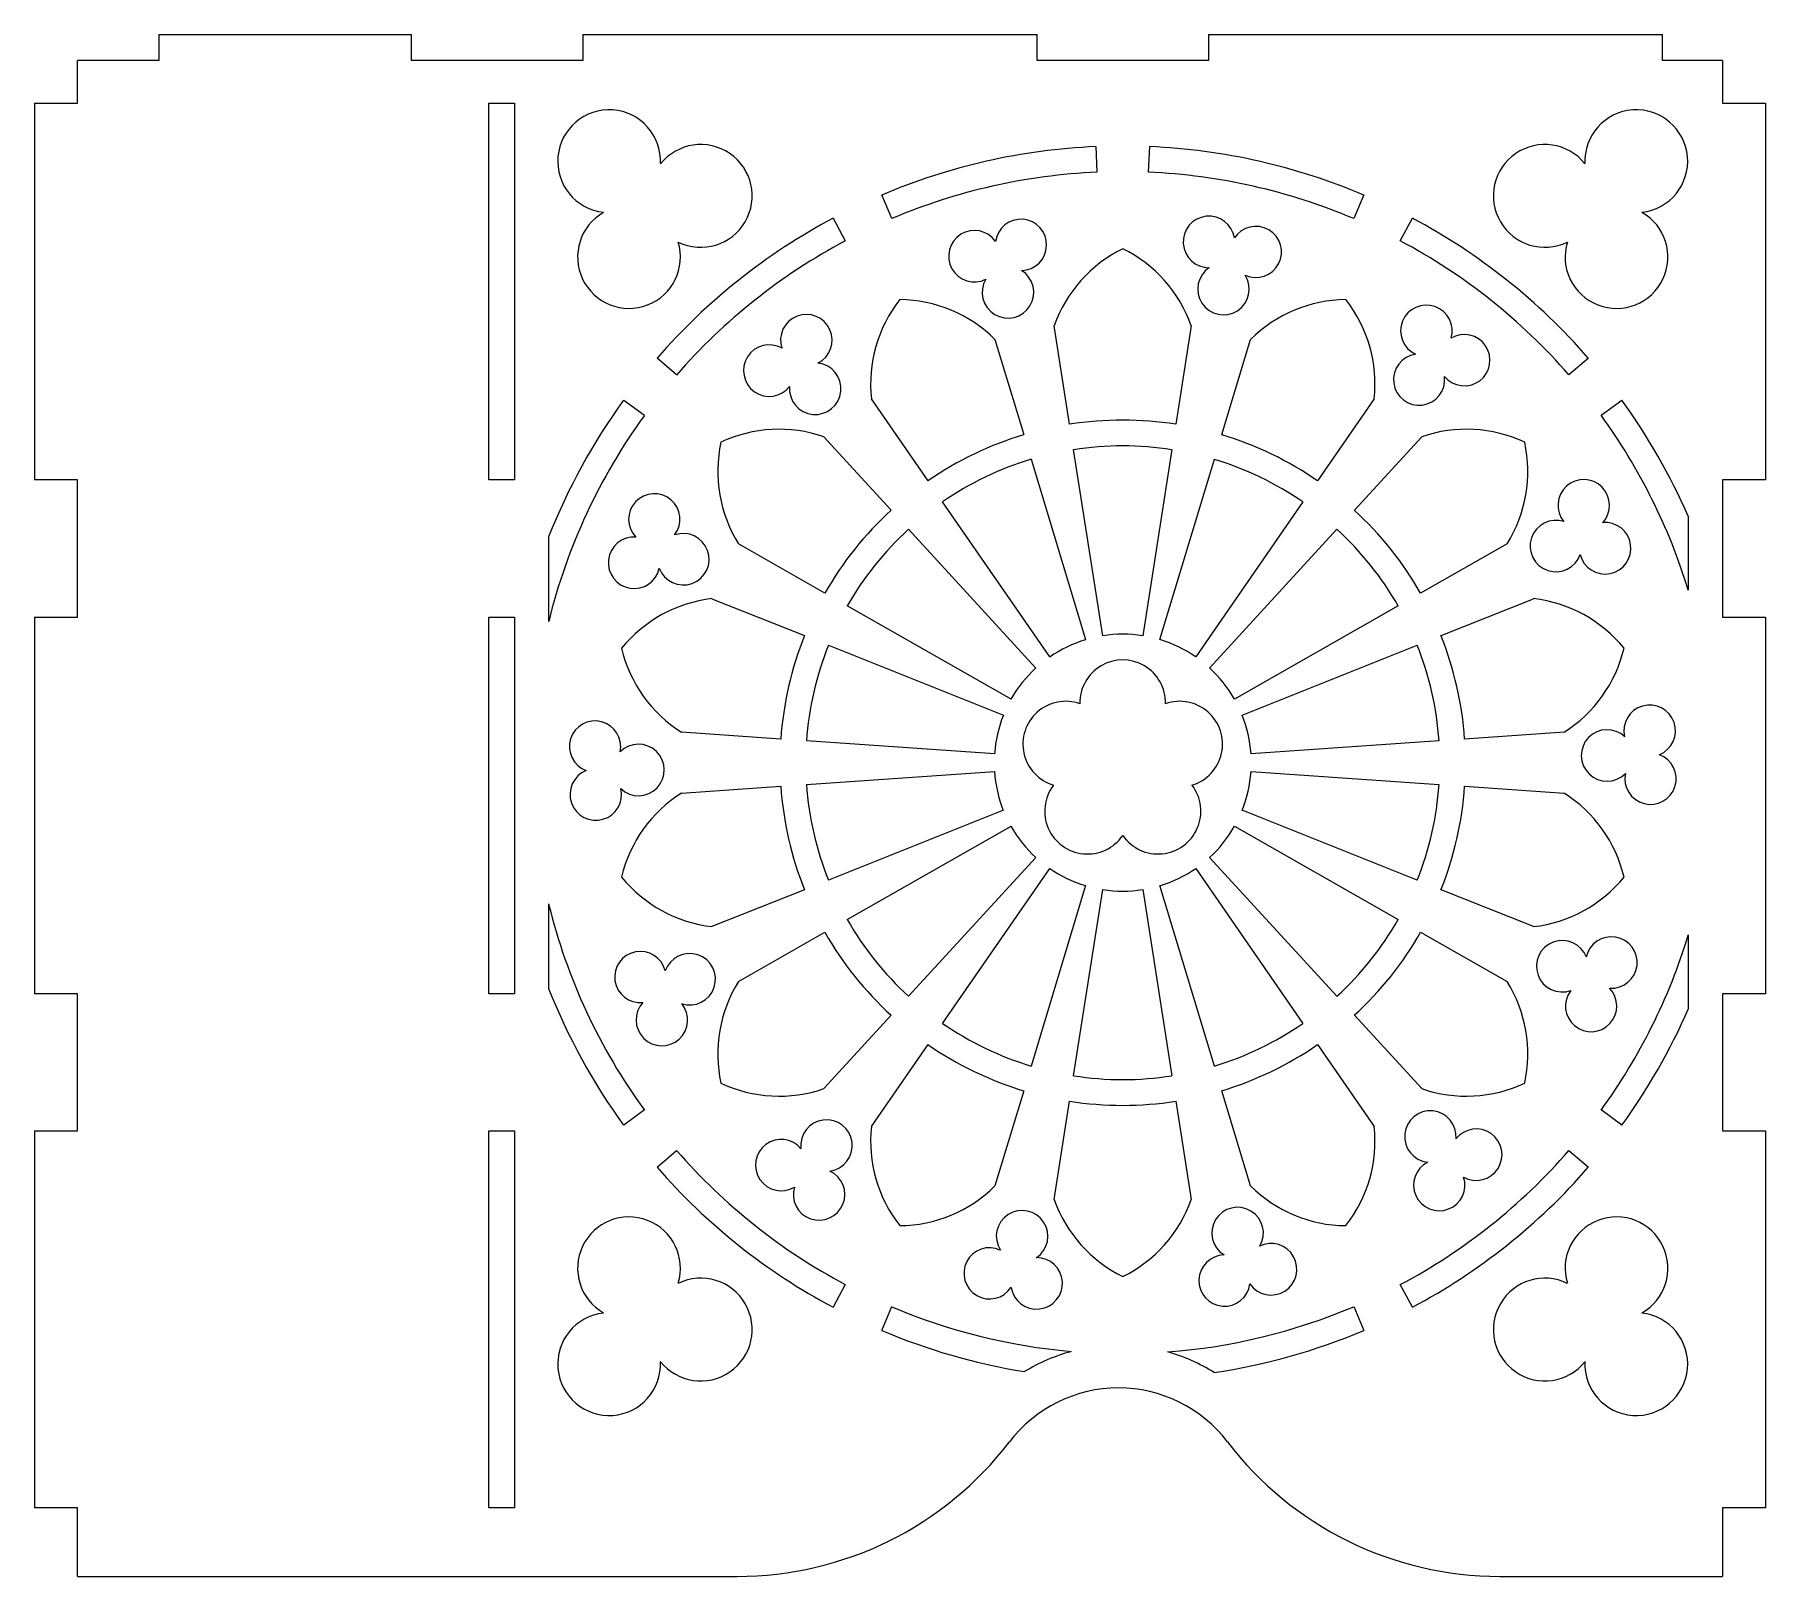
# Model space of a CAD drawing. Header units: inches. Extents: x 4.3 to 16.9, y 2.6 to 13.9.
import ezdxf

# ---------------------------------------------------------------- set-up
doc = ezdxf.new("R2010")
doc.units = ezdxf.units.IN
doc.header["$MEASUREMENT"] = 0

msp = doc.modelspace()

# ---------------------------------------------------------------- linework, layer by layer
at = {"color": 7, "linetype": 'Continuous', "lineweight": 15}
for p, q in [((5.185, 13.851), (5.185, 13.663)), ((5.185, 13.851), (7.029, 13.851)), ((7.029, 13.663), (7.029, 13.851)), ((8.279, 13.851), (8.279, 13.663)), ((8.279, 13.851), (11.591, 13.851)), ((11.591, 13.663), (11.591, 13.851)), ((12.841, 13.851), (12.841, 13.663)), ((12.841, 13.851), (16.154, 13.851)), ((16.154, 13.663), (16.154, 13.851)), ((4.591, 13.351), (4.591, 13.663)), ((5.185, 13.663), (4.591, 13.663)), ((8.279, 13.663), (7.029, 13.663)), ((12.841, 13.663), (11.591, 13.663)), ((16.591, 13.663), (16.154, 13.663)), ((16.591, 13.663), (16.591, 13.351)), ((4.279, 13.351), (4.591, 13.351)), ((4.279, 13.351), (4.279, 10.601)), ((7.591, 13.351), (7.779, 13.351)), ((7.591, 10.601), (7.591, 13.351)), ((7.779, 13.351), (7.779, 10.601)), ((16.591, 13.351), (16.904, 13.351)), ((16.904, 13.351), (16.904, 10.601)), ((12.02, 13.034), (12.028, 12.847)), ((12.404, 12.847), (12.413, 13.034)), ((10.531, 12.508), (10.458, 12.681)), ((13.975, 12.681), (13.901, 12.508)), ((10.104, 12.512), (10.192, 12.346)), ((14.241, 12.346), (14.329, 12.512)), ((11.284, 11.627), (11.494, 10.932)), ((11.829, 11.008), (11.716, 11.726)), ((12.716, 11.726), (12.604, 11.008)), ((12.939, 10.932), (13.149, 11.627)), ((8.962, 11.368), (8.82, 11.491)), ((15.613, 11.491), (15.471, 11.368)), ((8.576, 11.183), (8.728, 11.073)), ((10.796, 10.595), (10.383, 11.193)), ((14.05, 11.193), (13.637, 10.595)), ((15.705, 11.073), (15.857, 11.183)), ((10.036, 10.917), (10.527, 10.381)), ((13.906, 10.381), (14.397, 10.917)), ((11.548, 10.752), (11.945, 9.436)), ((12.071, 9.465), (11.858, 10.823)), ((12.575, 10.823), (12.362, 9.465)), ((12.487, 9.436), (12.885, 10.752)), ((4.591, 10.601), (4.279, 10.601)), ((4.591, 9.601), (4.591, 10.601)), ((7.779, 10.601), (7.591, 10.601)), ((16.904, 10.601), (16.591, 10.601)), ((16.591, 10.601), (16.591, 9.601)), ((11.684, 9.31), (10.902, 10.441)), ((13.53, 10.441), (12.749, 9.31)), ((10.654, 10.243), (11.583, 9.229)), ((12.85, 9.229), (13.779, 10.243)), ((16.341, 10.337), (16.341, 9.796)), ((8.029, 9.569), (8.029, 10.186)), ((10.044, 9.775), (9.413, 10.135)), ((15.02, 10.135), (14.389, 9.775)), ((9.22, 9.735), (9.895, 9.466)), ((14.538, 9.466), (15.213, 9.735)), ((4.279, 9.601), (4.591, 9.601)), ((4.279, 9.601), (4.279, 6.851)), ((7.591, 9.601), (7.779, 9.601)), ((7.591, 6.851), (7.591, 9.601)), ((7.779, 9.601), (7.779, 6.851)), ((11.402, 9.002), (10.207, 9.683)), ((14.226, 9.683), (13.031, 9.002)), ((16.591, 9.601), (16.904, 9.601)), ((16.904, 9.601), (16.904, 6.851)), ((10.069, 9.396), (11.346, 8.886)), ((13.087, 8.886), (14.364, 9.396)), ((9.722, 8.71), (8.998, 8.76)), ((15.435, 8.76), (14.71, 8.71)), ((11.281, 8.603), (9.909, 8.697)), ((14.523, 8.697), (13.152, 8.603)), ((9.909, 8.379), (11.281, 8.474)), ((13.152, 8.474), (14.523, 8.379)), ((8.998, 8.317), (9.722, 8.366)), ((14.71, 8.366), (15.435, 8.317)), ((11.346, 8.191), (10.069, 7.681)), ((14.364, 7.681), (13.087, 8.191)), ((10.207, 7.394), (11.402, 8.074)), ((13.031, 8.074), (14.226, 7.394)), ((11.583, 7.847), (10.654, 6.834)), ((13.779, 6.834), (12.85, 7.847)), ((10.902, 6.635), (11.684, 7.767)), ((12.749, 7.767), (13.53, 6.635)), ((9.895, 7.611), (9.22, 7.342)), ((11.945, 7.641), (11.548, 6.325)), ((11.858, 6.254), (12.071, 7.612)), ((12.362, 7.612), (12.575, 6.254)), ((12.885, 6.325), (12.487, 7.641)), ((15.213, 7.342), (14.538, 7.611)), ((8.029, 6.891), (8.029, 7.508)), ((9.413, 6.942), (10.044, 7.301)), ((14.389, 7.301), (15.02, 6.942)), ((16.341, 7.281), (16.341, 6.74)), ((4.591, 6.851), (4.279, 6.851)), ((4.591, 5.851), (4.591, 6.851)), ((7.779, 6.851), (7.591, 6.851)), ((16.904, 6.851), (16.591, 6.851)), ((16.591, 6.851), (16.591, 5.851)), ((10.527, 6.696), (10.036, 6.16)), ((14.397, 6.16), (13.906, 6.696)), ((10.383, 5.883), (10.796, 6.481)), ((13.637, 6.481), (14.05, 5.883)), ((11.494, 6.145), (11.284, 5.45)), ((11.716, 5.351), (11.829, 6.069)), ((12.604, 6.069), (12.716, 5.351)), ((13.149, 5.45), (12.939, 6.145)), ((8.728, 6.004), (8.576, 5.893)), ((15.857, 5.893), (15.705, 6.004)), ((4.279, 5.851), (4.591, 5.851)), ((4.279, 5.851), (4.279, 3.101)), ((7.591, 5.851), (7.779, 5.851)), ((7.591, 3.101), (7.591, 5.851)), ((7.779, 5.851), (7.779, 3.101)), ((16.591, 5.851), (16.904, 5.851)), ((16.904, 5.851), (16.904, 3.101)), ((8.82, 5.586), (8.962, 5.709)), ((15.471, 5.709), (15.613, 5.586)), ((10.192, 4.731), (10.104, 4.565)), ((14.329, 4.565), (14.241, 4.731)), ((10.458, 4.396), (10.531, 4.569)), ((13.901, 4.569), (13.975, 4.396)), ((4.591, 3.101), (4.279, 3.101)), ((4.591, 2.601), (4.591, 3.101)), ((7.779, 3.101), (7.591, 3.101)), ((16.904, 3.101), (16.591, 3.101)), ((16.591, 3.101), (16.591, 2.601)), ((4.591, 2.601), (9.404, 2.601)), ((14.966, 2.601), (16.591, 2.601))]:
    msp.add_line(p, q, dxfattribs=at)
for centre, radius, start, end in [((8.47, 12.927), 0.375, 357.2963, 263.6757), ((15.962, 12.927), 0.375, 276.3243, 182.7037), ((9.138, 12.674), 0.375, 244.0425, 141.2973), ((12.216, 8.538), 4.5, 92.5, 113), ((12.216, 8.538), 4.5, 67, 87.5), ((15.295, 12.674), 0.375, 38.7027, 295.9575), ((12.216, 8.538), 4.313, 92.5, 113), ((12.216, 8.538), 4.313, 67, 87.5), ((8.615, 12.228), 0.375, 119.6747, 16.9295), ((12.216, 8.538), 4.5, 118, 139), ((11.474, 12.317), 0.187, 271.0363, 172.6748), ((12.845, 12.338), 0.188, 9.0395, 270.678), ((12.216, 8.538), 4.5, 41, 62), ((15.818, 12.228), 0.375, 163.0705, 60.3253), ((11.134, 12.234), 0.188, 34.7538, 296.3922), ((13.187, 12.265), 0.187, 245.322, 146.9605), ((12.216, 8.538), 4.312, 118, 139), ((12.659, 11.392), 1, 116.2618, 160.4711), ((11.774, 11.392), 1, 19.5289, 63.7382), ((12.216, 8.538), 4.313, 41, 62), ((11.379, 11.97), 0.188, 149.2643, 58.1642), ((12.951, 11.994), 0.188, 123.5501, 32.4499), ((11.377, 11.301), 1, 141.9761, 186.1854), ((10.58, 10.917), 1, 45.2432, 89.4525), ((13.853, 10.917), 1, 90.5475, 134.7568), ((13.056, 11.301), 1, 353.8146, 38.0239), ((14.431, 11.689), 0.188, 343.3252, 244.9637), ((9.908, 11.621), 0.188, 296.7506, 198.3891), ((14.708, 11.475), 0.187, 219.6078, 121.2462), ((9.638, 11.399), 0.188, 60.468, 322.1065), ((14.378, 11.333), 0.187, 97.8358, 6.7357), ((9.973, 11.267), 0.188, 174.9786, 83.8785), ((12.216, 8.538), 4.5, 144, 158.5216), ((12.216, 8.538), 4.5, 23.5565, 36), ((12.216, 8.538), 4.312, 144, 166.1713), ((12.216, 8.538), 2.5, 81.0851, 98.9149), ((12.216, 8.538), 4.313, 16.9574, 36), ((10.262, 10.663), 1, 167.6904, 211.8997), ((9.71, 9.971), 1, 70.9574, 115.1668), ((12.216, 8.538), 2.5, 106.7994, 124.6292), ((12.216, 8.538), 2.5, 55.3708, 73.2006), ((14.723, 9.971), 1, 64.8332, 109.0426), ((14.171, 10.663), 1, 328.1003, 12.3096), ((12.216, 8.538), 2.313, 106.7994, 124.6292), ((12.216, 8.538), 2.312, 81.0851, 98.9149), ((12.216, 8.538), 2.312, 55.3708, 73.2006), ((8.799, 10.314), 0.187, 322.4649, 224.1034), ((15.579, 10.416), 0.188, 317.6109, 219.2494), ((12.216, 8.538), 2.5, 132.5136, 150.3435), ((12.216, 8.538), 2.5, 29.6565, 47.4864), ((12.216, 8.538), 2.312, 132.5136, 150.3435), ((12.216, 8.538), 2.312, 29.6565, 47.4864), ((15.376, 10.119), 0.188, 72.1215, 341.0214), ((15.735, 10.103), 0.188, 193.8935, 95.532), ((8.652, 9.997), 0.188, 86.1823, 347.8208), ((9.011, 10.023), 0.188, 200.6929, 109.5928), ((9.336, 8.742), 1, 96.6717, 140.8811), ((15.097, 8.742), 1, 39.1189, 83.3283), ((12.216, 8.538), 0.938, 81.0851, 98.9149), ((9.533, 9.605), 1, 193.4046, 237.614), ((12.216, 8.538), 2.5, 158.2279, 176.0578), ((12.216, 8.538), 2.312, 158.2279, 176.0578), ((12.216, 8.538), 0.937, 106.7994, 124.6292), ((12.216, 8.538), 0.938, 55.3708, 73.2006), ((12.216, 8.538), 2.313, 3.9422, 21.7721), ((12.216, 8.538), 2.5, 3.9422, 21.7721), ((14.9, 9.605), 1, 302.386, 346.5954), ((12.216, 8.538), 0.938, 132.5136, 150.3435), ((12.216, 8.976), 0.312, 358.6239, 181.3761), ((12.216, 8.538), 0.938, 29.6565, 47.4864), ((11.8, 8.674), 0.312, 70.6239, 253.3761), ((12.632, 8.674), 0.312, 286.6239, 109.3761), ((8.367, 8.656), 0.187, 348.1792, 249.8177), ((12.216, 8.538), 0.937, 158.2279, 176.0578), ((12.216, 8.538), 0.938, 3.9422, 21.7721), ((16.06, 8.771), 0.188, 291.8966, 193.5351), ((15.749, 8.591), 0.188, 46.4072, 315.3071), ((8.684, 8.485), 0.188, 226.4072, 135.3071), ((16.066, 8.421), 0.187, 168.1792, 69.8177), ((8.372, 8.306), 0.188, 111.8966, 13.5351), ((12.216, 8.538), 0.938, 183.9422, 201.7721), ((12.216, 8.538), 0.938, 338.2279, 356.0578), ((12.216, 8.538), 2.5, 183.9422, 201.7721), ((12.216, 8.538), 2.312, 183.9422, 201.7721), ((11.959, 8.184), 0.312, 142.6239, 325.3761), ((12.474, 8.184), 0.312, 214.6239, 37.3761), ((12.216, 8.538), 2.313, 338.2279, 356.0578), ((12.216, 8.538), 2.5, 338.2279, 356.0578), ((9.533, 7.472), 1, 122.386, 166.5954), ((14.9, 7.472), 1, 13.4046, 57.614), ((12.216, 8.538), 0.938, 209.6565, 227.4864), ((12.216, 8.538), 0.938, 312.5136, 330.3435), ((9.336, 8.335), 1, 219.1189, 263.3283), ((12.216, 8.538), 0.937, 235.3708, 253.2006), ((12.216, 8.538), 0.938, 286.7994, 304.6292), ((15.097, 8.335), 1, 276.6717, 320.8811), ((12.216, 8.538), 0.937, 261.0851, 278.9149), ((12.216, 8.538), 4.313, 193.8287, 216), ((12.216, 8.538), 2.312, 209.6565, 227.4864), ((12.216, 8.538), 2.312, 312.5136, 330.3435), ((12.216, 8.538), 2.5, 209.6565, 227.4864), ((12.216, 8.538), 2.5, 312.5136, 330.3435), ((15.422, 7.053), 0.188, 20.6929, 289.5928), ((15.781, 7.08), 0.188, 266.1823, 167.8208), ((12.216, 8.538), 4.313, 324, 343.0426), ((8.697, 6.974), 0.187, 13.8935, 275.532), ((9.057, 6.958), 0.188, 252.1215, 161.0214), ((12.216, 8.538), 4.5, 201.4784, 216), ((10.262, 6.413), 1, 148.1003, 192.3096), ((14.171, 6.413), 1, 347.6904, 31.8997), ((15.633, 6.762), 0.187, 142.4649, 44.1034), ((8.854, 6.661), 0.188, 137.6109, 39.2494), ((12.216, 8.538), 4.5, 324, 336.4435), ((12.216, 8.538), 2.312, 235.3708, 253.2006), ((12.216, 8.538), 2.312, 286.7994, 304.6292), ((12.216, 8.538), 2.5, 235.3708, 253.2006), ((12.216, 8.538), 2.5, 286.7994, 304.6292), ((9.71, 7.105), 1, 244.8332, 289.0426), ((12.216, 8.538), 2.312, 261.0851, 278.9149), ((14.723, 7.105), 1, 250.9574, 295.1668), ((12.216, 8.538), 2.5, 261.0851, 278.9149), ((14.46, 5.81), 0.188, 354.9786, 263.8785), ((10.055, 5.744), 0.188, 277.8358, 186.7357), ((11.377, 5.776), 1, 173.8146, 218.0239), ((13.056, 5.776), 1, 321.9761, 6.1854), ((14.795, 5.678), 0.188, 240.468, 142.1065), ((12.216, 8.538), 4.312, 221, 242), ((9.725, 5.602), 0.187, 39.6078, 301.2462), ((12.216, 8.538), 4.313, 298, 319), ((12.216, 8.538), 4.5, 221, 242), ((10.001, 5.388), 0.188, 163.3252, 64.9637), ((12.216, 8.538), 4.5, 298, 319), ((14.525, 5.456), 0.187, 116.7506, 18.3891), ((10.58, 6.16), 1, 270.5475, 314.7568), ((13.853, 6.16), 1, 225.2432, 269.4525), ((12.659, 5.685), 1, 199.5289, 243.7382), ((11.774, 5.685), 1, 296.2618, 340.4711), ((8.615, 4.849), 0.375, 343.0705, 240.3253), ((11.482, 5.083), 0.188, 303.5501, 212.4499), ((13.054, 5.106), 0.188, 329.2643, 238.1642), ((15.818, 4.849), 0.375, 299.6747, 196.9295), ((11.245, 4.812), 0.187, 65.322, 326.9605), ((11.588, 4.739), 0.188, 189.0395, 90.678), ((12.958, 4.759), 0.187, 91.0363, 352.6748), ((13.298, 4.842), 0.188, 214.7538, 116.3922), ((9.138, 4.402), 0.375, 218.7027, 115.9575), ((15.295, 4.402), 0.375, 64.0425, 321.2973), ((12.216, 8.538), 4.312, 247, 264.9985), ((12.216, 8.538), 4.312, 274.3578, 293), ((8.47, 4.15), 0.375, 96.3243, 2.7037), ((15.962, 4.15), 0.375, 177.2963, 83.6757), ((12.216, 8.538), 4.5, 247, 260.8465), ((12.216, 8.538), 4.5, 278.5098, 293), ((12.185, 2.976), 1.312, 105.2272, 121.4403), ((12.185, 2.976), 1.313, 57.916, 74.129), ((12.185, 2.976), 1, 37.3832, 142.6168), ((9.404, 5.101), 2.5, 270, 322.6168), ((14.966, 5.101), 2.5, 217.3832, 270)]:
    msp.add_arc(centre, radius, start, end, dxfattribs=at)

doc.saveas('drawing.dxf')
